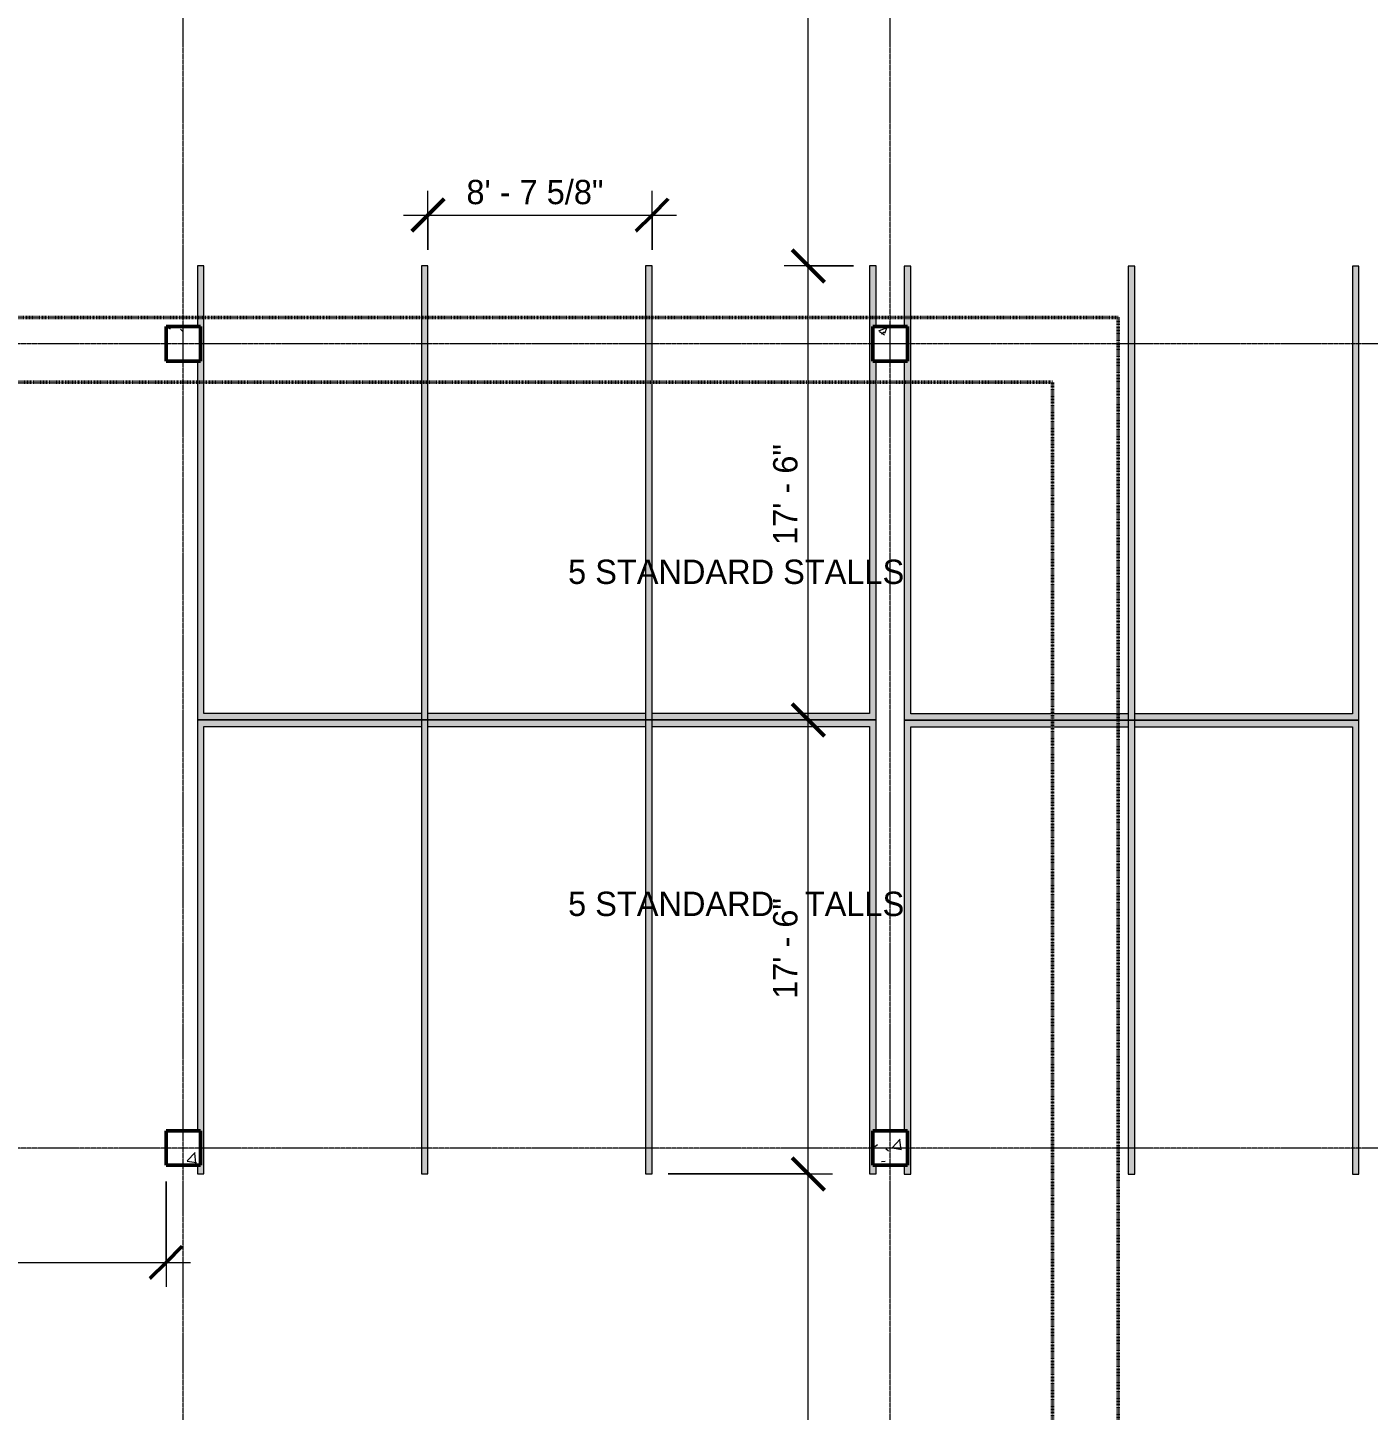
# Model space of a CAD drawing. Header units: metres. Extents: x -4294 to -464, y 9706 to 12475.
# Drawn here: x -2572 to -1952, y 10346 to 10985 of the extents above; entities that cross this region are included whole.
import ezdxf

# ---------------------------------------------------------------- set-up
doc = ezdxf.new("R2010")
doc.units = ezdxf.units.M
doc.linetypes.add('Dash 1_16_', pattern=[0.125, 0.0625, -0.0625])
doc.linetypes.add('Grid Line 1_2_', pattern=[0.875, 0.5, -0.125, 0.125, -0.125])
for name, color, linetype, lineweight in [('0-1', 7, 'Continuous', 5), ('0-3', 7, 'Continuous', 9), ('A-ANNO-DIMS', 211, 'Continuous', 9), ('A-ANNO-DIMS-120', 211, 'Continuous', 9), ('A-GENM', 5, 'Continuous', 9), ('C-PROP-LINE-2', 91, 'Dash 1_16_', 50), ('G-ANNO-TEXT-1', 147, 'Continuous', 20), ('S-COLS', 52, 'Continuous', 9), ('S-COLS-1', 250, 'Continuous', 50), ('S-GRID-1', 1, 'Grid Line 1_2_', 9)]:
    doc.layers.add(name, color=color, linetype=linetype, lineweight=lineweight)
doc.styles.add('Century Gothic', font='ufonts.com_century-gothic.ttf', dxfattribs={"height": 11.25})
doc.dimstyles.new('OD__1_8__Tol__', dxfattribs={"dimscale": 12, "dimtxt": 11.746893, "dimasz": 1.25, "dimexe": 0.9375, "dimexo": 0.625, "dimgap": 0.15625, "dimtad": 1, "dimdec": 3, "dimrnd": 0.125, "dimzin": 3, "dimdsep": 46, "dimlunit": 4, "dimtxsty": 'Century Gothic', "dimblk1": 'OBLIQUE', "dimblk2": 'OBLIQUE', "dimsah": 1, "dimcen": 0.09, "dimdle": 0.9375, "dimazin": 0, "dimtfac": 1, "dimtdec": 4, "dimtix": 1, "dimtmove": 0, "dimatfit": 3, "dimfxl": 1, "dimtvp": 1, "dimtfill": 1, "dimfrac": 2, "dimtolj": 1, "dimtzin": 0, "dimarcsym": 2})

# ---------------------------------------------------------------- blocks, each defined once
blk = doc.blocks.new('Concrete-Rectangular-Column - ONE-V16-FLOOR PLAN - BASEMENT')
at = {"layer": 'S-COLS'}
h = blk.add_hatch(dxfattribs=at)
h.set_pattern_fill('FP_19', color=256, style=0, pattern_type=2)
h.set_pattern_definition([(50, (2173.324, -10839.19), (34.4287, -3.01202), [3.6, -39.6]), (355, (2173.324, -10839.19), (-6.6596, 36.10481), [2.88, -31.68]), (100.451, (2176.193, -10839.44), (27.76876, 33.0931), [3.06, -33.655]), (46.184, (2173.324, -10829.59), (51.22752, -7.94535), [5.4, -59.4]), (96.636, (2177.593, -10830.25), (44.86319, 46.7577), [4.589, -50.482]), (351.184, (2173.324, -10829.59), (44.86417, 46.75745), [4.32, -47.52]), (21, (2178.124, -10831.99), (28.65176, -19.325734), [3.6, -39.6]), (326, (2178.124, -10831.99), (11.67934, 34.80662), [2.88, -31.68]), (71.451, (2180.51, -10833.6), (40.33096, 15.48132), [3.06, -33.655]), (37.5, (2173.324, -10839.189), (0.583112, 15.978979), [1.584, -29.712, 1.584, -30.576, -31.8]), (37.5, (2173.324, -10839.189), (0.583112, 15.978979), [-63.456, 1.584, -30.216]), (7.5, (2173.324, -10839.189), (12.62689, 18.932107), [1.584, -16.752, 1.584, -28.992, -12.12]), (7.5, (2173.324, -10839.189), (12.62689, 18.932107), [-48.912, 1.584, -10.536]), (327.5, (2162.62, -10839.189), (25.622992, -1.0828), [1.584, -10.416, 1.584, -35.856, -49.68]), (327.5, (2162.62, -10839.189), (25.622992, -1.0828), [-49.44, 1.584, -48.096]), (317.5, (2157.82, -10839.19), (27.99243, 4.80496), [1.584, -14.016, 1.584, -23.28, -35.28]), (317.5, (2157.82, -10839.19), (27.99243, 4.80496), [-40.464, 1.584, -33.696])])
h.paths.add_polyline_path([(8, -8), (8, 8), (-8, 8), (-8, -8), (7.14, -8)], flags=0)
at = {"layer": 'S-COLS-1'}
for p, q in [((8, 8), (-8, 8)), ((-8, 8), (-8, -8)), ((8, -8), (8, 8)), ((-8, -8), (8, -8))]:
    blk.add_line(p, q, dxfattribs=at)
blk = doc.blocks.new('Concrete-Rectangular-Column - ONE-V17-FLOOR PLAN - BASEMENT')
at = {"layer": 'S-COLS'}
h = blk.add_hatch(dxfattribs=at)
h.set_pattern_fill('FP_20', color=256, style=0, pattern_type=2)
h.set_pattern_definition([(50, (2500.324, -10839.19), (34.4287, -3.01202), [3.6, -39.6]), (355, (2500.324, -10839.19), (-6.6596, 36.10481), [2.88, -31.68]), (100.451, (2503.193, -10839.44), (27.76876, 33.0931), [3.06, -33.655]), (46.184, (2500.324, -10829.59), (51.22752, -7.94535), [5.4, -59.4]), (96.636, (2504.593, -10830.25), (44.86319, 46.7577), [4.589, -50.482]), (351.184, (2500.324, -10829.59), (44.86417, 46.75745), [4.32, -47.52]), (21, (2505.124, -10831.99), (28.65176, -19.325734), [3.6, -39.6]), (326, (2505.124, -10831.99), (11.67934, 34.80662), [2.88, -31.68]), (71.451, (2507.51, -10833.6), (40.33096, 15.48132), [3.06, -33.655]), (37.5, (2500.324, -10839.189), (0.583112, 15.978979), [1.584, -29.712, 1.584, -30.576, -31.8]), (37.5, (2500.324, -10839.189), (0.583112, 15.978979), [-63.456, 1.584, -30.216]), (7.5, (2500.324, -10839.189), (12.62689, 18.932107), [1.584, -16.752, 1.584, -28.992, -12.12]), (7.5, (2500.324, -10839.189), (12.62689, 18.932107), [-48.912, 1.584, -10.536]), (327.5, (2489.62, -10839.189), (25.622992, -1.0828), [1.584, -10.416, 1.584, -35.856, -49.68]), (327.5, (2489.62, -10839.189), (25.622992, -1.0828), [-49.44, 1.584, -48.096]), (317.5, (2484.82, -10839.19), (27.99243, 4.80496), [1.584, -14.016, 1.584, -23.28, -35.28]), (317.5, (2484.82, -10839.19), (27.99243, 4.80496), [-40.464, 1.584, -33.696])])
h.paths.add_polyline_path([(8, -8), (8, 8), (-8, 8), (-8, -8), (7.14, -8)], flags=0)
at = {"layer": 'S-COLS-1'}
for p, q in [((8, 8), (-8, 8)), ((-8, 8), (-8, -8)), ((8, -8), (8, 8)), ((-8, -8), (8, -8))]:
    blk.add_line(p, q, dxfattribs=at)
blk = doc.blocks.new('Concrete-Rectangular-Column - ONE-V19-FLOOR PLAN - BASEMENT')
at = {"layer": 'S-COLS'}
h = blk.add_hatch(dxfattribs=at)
h.set_pattern_fill('FP_22', color=256, style=0, pattern_type=2)
h.set_pattern_definition([(50, (2173.324, -10467.19), (34.4287, -3.01202), [3.6, -39.6]), (355, (2173.324, -10467.19), (-6.6596, 36.10481), [2.88, -31.68]), (100.451, (2176.193, -10467.44), (27.76876, 33.0931), [3.06, -33.655]), (46.184, (2173.324, -10457.59), (51.22752, -7.94535), [5.4, -59.4]), (96.636, (2177.593, -10458.25), (44.86319, 46.7577), [4.589, -50.482]), (351.184, (2173.324, -10457.59), (44.86417, 46.75745), [4.32, -47.52]), (21, (2178.124, -10459.99), (28.65176, -19.325734), [3.6, -39.6]), (326, (2178.124, -10459.99), (11.67934, 34.80662), [2.88, -31.68]), (71.451, (2180.51, -10461.6), (40.33096, 15.48132), [3.06, -33.655]), (37.5, (2173.324, -10467.189), (0.583112, 15.978979), [1.584, -29.712, 1.584, -30.576, -31.8]), (37.5, (2173.324, -10467.189), (0.583112, 15.978979), [-63.456, 1.584, -30.216]), (7.5, (2173.324, -10467.189), (12.62689, 18.932107), [1.584, -16.752, 1.584, -28.992, -12.12]), (7.5, (2173.324, -10467.189), (12.62689, 18.932107), [-48.912, 1.584, -10.536]), (327.5, (2162.62, -10467.189), (25.622992, -1.0828), [1.584, -10.416, 1.584, -35.856, -49.68]), (327.5, (2162.62, -10467.189), (25.622992, -1.0828), [-49.44, 1.584, -48.096]), (317.5, (2157.82, -10467.19), (27.99243, 4.80496), [1.584, -14.016, 1.584, -23.28, -35.28]), (317.5, (2157.82, -10467.19), (27.99243, 4.80496), [-40.464, 1.584, -33.696])])
h.paths.add_polyline_path([(8, -8), (8, 8), (-8, 8), (-8, -8), (6.56, -8)], flags=0)
at = {"layer": 'S-COLS-1'}
for p, q in [((8, 8), (-8, 8)), ((-8, 8), (-8, -8)), ((8, -8), (8, 8)), ((-8, -8), (8, -8))]:
    blk.add_line(p, q, dxfattribs=at)
blk = doc.blocks.new('Concrete-Rectangular-Column - ONE-V20-FLOOR PLAN - BASEMENT')
at = {"layer": 'S-COLS'}
h = blk.add_hatch(dxfattribs=at)
h.set_pattern_fill('FP_23', color=256, style=0, pattern_type=2)
h.set_pattern_definition([(50, (2500.324, -10467.19), (34.4287, -3.01202), [3.6, -39.6]), (355, (2500.324, -10467.19), (-6.6596, 36.10481), [2.88, -31.68]), (100.451, (2503.193, -10467.44), (27.76876, 33.0931), [3.06, -33.655]), (46.184, (2500.324, -10457.59), (51.22752, -7.94535), [5.4, -59.4]), (96.636, (2504.593, -10458.25), (44.86319, 46.7577), [4.589, -50.482]), (351.184, (2500.324, -10457.59), (44.86417, 46.75745), [4.32, -47.52]), (21, (2505.124, -10459.99), (28.65176, -19.325734), [3.6, -39.6]), (326, (2505.124, -10459.99), (11.67934, 34.80662), [2.88, -31.68]), (71.451, (2507.51, -10461.6), (40.33096, 15.48132), [3.06, -33.655]), (37.5, (2500.324, -10467.189), (0.583112, 15.978979), [1.584, -29.712, 1.584, -30.576, -31.8]), (37.5, (2500.324, -10467.189), (0.583112, 15.978979), [-63.456, 1.584, -30.216]), (7.5, (2500.324, -10467.189), (12.62689, 18.932107), [1.584, -16.752, 1.584, -28.992, -12.12]), (7.5, (2500.324, -10467.189), (12.62689, 18.932107), [-48.912, 1.584, -10.536]), (327.5, (2489.62, -10467.189), (25.622992, -1.0828), [1.584, -10.416, 1.584, -35.856, -49.68]), (327.5, (2489.62, -10467.189), (25.622992, -1.0828), [-49.44, 1.584, -48.096]), (317.5, (2484.82, -10467.19), (27.99243, 4.80496), [1.584, -14.016, 1.584, -23.28, -35.28]), (317.5, (2484.82, -10467.19), (27.99243, 4.80496), [-40.464, 1.584, -33.696])])
h.paths.add_polyline_path([(8, -8), (8, 8), (-8, 8), (-8, -8), (6.56, -8)], flags=0)
at = {"layer": 'S-COLS-1'}
for p, q in [((8, 8), (-8, 8)), ((-8, 8), (-8, -8)), ((8, -8), (8, 8)), ((-8, -8), (8, -8))]:
    blk.add_line(p, q, dxfattribs=at)
blk = doc.blocks.new('CTR - 1st Phase - Shell_rvt-1-FLOOR PLAN - BASEMENT')
at = {"layer": 'S-GRID-1'}
for p, q in [((-2500.32, 9836.18), (-2500.32, 12413.74)), ((-2173.32, 9836.18), (-2173.32, 12413.74)), ((-464.45, 10839.19), (-4232.19, 10839.19)), ((-464.45, 10467.19), (-4232.19, 10467.19))]:
    blk.add_line(p, q, dxfattribs=at)
at = {"layer": '0-3'}
for name, p in [('Concrete-Rectangular-Column - ONE-V17-FLOOR PLAN - BASEMENT', (-2500.32, 10839.19)), ('Concrete-Rectangular-Column - ONE-V16-FLOOR PLAN - BASEMENT', (-2173.32, 10839.19)), ('Concrete-Rectangular-Column - ONE-V20-FLOOR PLAN - BASEMENT', (-2500.32, 10467.19)), ('Concrete-Rectangular-Column - ONE-V19-FLOOR PLAN - BASEMENT', (-2173.32, 10467.19))]:
    blk.add_blockref(name, p, dxfattribs=at)
blk = doc.blocks.new('Parking_Stall_Multiple - STANDARD-V30-FLOOR PLAN - BASEMENT')
at = {"layer": 'A-GENM'}
h = blk.add_hatch(color=256, dxfattribs=at)
h.paths.add_polyline_path([(0, 207.34), (210, 207.34), (210, 210.34), (106.5, 208.84), (3, 210.34)], flags=0)
h.paths.add_polyline_path([(0, 207.34), (0.08, 210.25), (0, 210.34)], flags=0)
h.paths.add_polyline_path([(0, 311), (0, 210.34), (3, 210.34), (3, 311), (210, 311), (210, 314), (182, 314), (182, 312.5), (166, 312.5), (166, 314), (0, 314)], flags=0)
h = blk.add_hatch(color=256, dxfattribs=at)
h.paths.add_polyline_path([(0, 103.67), (210, 103.67), (210, 106.67), (106.5, 105.17), (3, 106.67)], flags=0)
h.paths.add_polyline_path([(0, 106.67), (0, 103.67), (0.08, 106.58)], flags=0)
h.paths.add_polyline_path([(3, 210.34), (106.5, 208.84), (210, 210.34), (37.45, 210.34)], flags=0)
h.paths.add_polyline_path([(0, 207.34), (3, 210.34), (0, 210.34), (0.08, 210.25)], flags=0)
h.paths.add_polyline_path([(0, 207.29), (0, 106.67), (3, 106.67), (3, 207.34), (0, 207.34)], flags=0)
h = blk.add_hatch(color=256, dxfattribs=at)
h.paths.add_polyline_path([(3, 106.67), (106.5, 105.17), (210, 106.67), (37.45, 106.67)], flags=0)
h.paths.add_polyline_path([(0, 103.67), (3, 106.67), (0, 106.67), (0.08, 106.58)], flags=0)
h.paths.add_polyline_path([(0, 0), (166, 0), (166, 1.5), (182, 1.5), (182, 0), (210, 0), (210, 3), (3, 3), (3, 103.67), (0, 103.62), (0, 3)], flags=0)
for p, q in [((166, 314), (0, 314)), ((0, 314), (0, 207.34)), ((210, 314), (182, 314)), ((210, 311), (210, 314)), ((3, 210.34), (3, 311)), ((3, 311), (210, 311)), ((210, 210.34), (0, 210.34)), ((0, 210.34), (0, 103.67)), ((0, 207.34), (210, 207.34)), ((210, 210.34), (3, 210.34)), ((3, 106.67), (3, 207.34)), ((3, 207.34), (210, 207.34)), ((210, 207.34), (210, 210.34)), ((210, 207.34), (210, 210.34)), ((210, 106.67), (0, 106.67)), ((0, 106.67), (0, 0)), ((0, 103.67), (210, 103.67)), ((210, 106.67), (3, 106.67)), ((3, 3), (3, 103.67)), ((3, 103.67), (210, 103.67)), ((210, 103.67), (210, 106.67)), ((210, 103.67), (210, 106.67)), ((210, 3), (3, 3)), ((210, 0), (210, 3)), ((0, 0), (166, 0)), ((182, 0), (210, 0))]:
    blk.add_line(p, q, dxfattribs=at)
blk = doc.blocks.new('Parking_Stall_Multiple - STANDARD-1982617-FLOOR PLAN - BASEMENT')
at = {"layer": 'A-GENM'}
h = blk.add_hatch(color=256, dxfattribs=at)
h.paths.add_polyline_path([(210, -106.67), (106.5, -105.17), (3, -106.67), (128.62, -106.67)], flags=0)
h.paths.add_polyline_path([(0, -103.67), (0.08, -106.58), (0, -106.67), (3, -106.67), (1.5, -105.17)], flags=0)
h.paths.add_polyline_path([(210, -3), (210, 0), (206, 0), (206, -1.5), (190, -1.5), (190, 0), (0, 0), (0, -103.67), (3, -103.67), (3, -3), (128.62, -3)], flags=0)
h = blk.add_hatch(color=256, dxfattribs=at)
h.paths.add_polyline_path([(210, -210.34), (106.5, -208.84), (3, -210.34), (128.62, -210.34)], flags=0)
h.paths.add_polyline_path([(210, -106.67), (210, -103.67), (0, -103.67), (3, -106.67), (106.5, -105.17), (128.62, -105.49)], flags=0)
h.paths.add_polyline_path([(3, -210.34), (0, -207.34), (0.08, -210.25), (0, -210.34)], flags=0)
h.paths.add_polyline_path([(0, -106.67), (0.08, -106.58), (0, -103.67)], flags=0)
h.paths.add_polyline_path([(3, -174.91), (3, -106.67), (0, -106.67), (0, -207.34), (3, -207.34)], flags=0)
h = blk.add_hatch(color=256, dxfattribs=at)
h.paths.add_polyline_path([(3, -210.34), (106.5, -208.84), (210, -210.34), (210, -207.34), (0, -207.34)], flags=0)
h.paths.add_polyline_path([(0, -210.34), (0.08, -210.25), (0, -207.34)], flags=0)
h.paths.add_polyline_path([(210, -312.5), (210, -311), (3, -311), (3, -210.34), (0, -210.34), (0, -314), (190, -314), (190, -312.5), (206, -312.5), (206, -314), (210, -314)], flags=0)
for p, q in [((190, 0), (0, 0)), ((0, 0), (0, -106.67)), ((210, 0), (206, 0)), ((210, -3), (210, 0)), ((3, -103.67), (3, -3)), ((3, -3), (210, -3)), ((210, -103.67), (0, -103.67)), ((0, -103.67), (0, -210.34)), ((0, -106.67), (210, -106.67)), ((210, -103.67), (3, -103.67)), ((3, -207.34), (3, -106.67)), ((3, -106.67), (210, -106.67)), ((210, -106.67), (210, -103.67)), ((210, -106.67), (210, -103.67)), ((210, -207.34), (0, -207.34)), ((0, -207.34), (0, -314)), ((0, -210.34), (210, -210.34)), ((210, -207.34), (3, -207.34)), ((3, -311), (3, -210.34)), ((3, -210.34), (210, -210.34)), ((210, -210.34), (210, -207.34)), ((210, -210.34), (210, -207.34)), ((210, -311), (3, -311)), ((210, -314), (210, -311)), ((0, -314), (190, -314)), ((206, -314), (210, -314))]:
    blk.add_line(p, q, dxfattribs=at)
blk = doc.blocks.new('Parking_Stall_Multiple - STANDARD-1983040-FLOOR PLAN - BASEMENT')
at = {"layer": 'A-GENM'}
h = blk.add_hatch(color=256, dxfattribs=at)
h.paths.add_polyline_path([(210, -106.67), (106.5, -105.17), (3, -106.67), (128.49, -106.67)], flags=0)
h.paths.add_polyline_path([(0, -103.67), (0.08, -106.58), (0, -106.67), (3, -106.67), (1.5, -105.17)], flags=0)
h.paths.add_polyline_path([(210, 0), (0, 0), (0, -103.67), (3, -103.67), (3, -3), (210, -3)], flags=0)
h = blk.add_hatch(color=256, dxfattribs=at)
h.paths.add_polyline_path([(3, -106.67), (106.5, -105.17), (210, -106.67), (210, -103.67), (0, -103.67)], flags=0)
h.paths.add_polyline_path([(0, -106.67), (0.08, -106.58), (0, -103.67)], flags=0)
h.paths.add_polyline_path([(210, -210.34), (210, -207.34), (3, -207.34), (3, -106.67), (0, -106.67), (0, -210.34), (189.87, -210.34), (189.87, -208.84), (205.87, -208.84), (205.87, -210.34)], flags=0)
for p, q in [((210, 0), (0, 0)), ((0, 0), (0, -106.67)), ((210, -3), (210, 0)), ((3, -103.67), (3, -3)), ((3, -3), (210, -3)), ((210, -103.67), (0, -103.67)), ((0, -103.67), (0, -210.34)), ((0, -106.67), (210, -106.67)), ((210, -103.67), (3, -103.67)), ((3, -207.34), (3, -106.67)), ((3, -106.67), (210, -106.67)), ((210, -106.67), (210, -103.67)), ((210, -106.67), (210, -103.67)), ((0, -210.34), (189.87, -210.34)), ((210, -207.34), (3, -207.34)), ((205.87, -210.34), (210, -210.34)), ((210, -210.34), (210, -207.34))]:
    blk.add_line(p, q, dxfattribs=at)
blk = doc.blocks.new('Parking_Stall_Multiple - STANDARD-V35-FLOOR PLAN - BASEMENT')
at = {"layer": 'A-GENM'}
h = blk.add_hatch(color=256, dxfattribs=at)
h.paths.add_polyline_path([(0, 103.67), (210, 103.67), (210, 106.67), (106.5, 105.17), (3, 106.67)], flags=0)
h.paths.add_polyline_path([(0, 106.67), (0, 103.67), (0.08, 106.58)], flags=0)
h.paths.add_polyline_path([(0, 170.18), (0, 106.67), (3, 106.67), (3, 207.34), (210, 207.34), (210, 210.34), (182.13, 210.34), (182.13, 208.84), (166.13, 208.84), (166.13, 210.34), (0, 210.34), (0, 207.34)], flags=0)
h = blk.add_hatch(color=256, dxfattribs=at)
h.paths.add_polyline_path([(3, 106.67), (106.5, 105.17), (210, 106.67), (37.58, 106.67)], flags=0)
h.paths.add_polyline_path([(0, 103.67), (3, 106.67), (0, 106.67), (0.08, 106.58)], flags=0)
h.paths.add_polyline_path([(0, 59.92), (0, 0), (210, 0), (210, 3), (3, 3), (3, 103.67), (0, 103.62)], flags=0)
for p, q in [((166.13, 210.34), (0, 210.34)), ((0, 210.34), (0, 103.67)), ((3, 106.67), (3, 207.34)), ((3, 207.34), (210, 207.34)), ((210, 210.34), (182.13, 210.34)), ((210, 207.34), (210, 210.34)), ((210, 106.67), (0, 106.67)), ((0, 106.67), (0, 0)), ((0, 103.67), (210, 103.67)), ((210, 106.67), (3, 106.67)), ((3, 3), (3, 103.67)), ((3, 103.67), (210, 103.67)), ((210, 103.67), (210, 106.67)), ((210, 103.67), (210, 106.67)), ((210, 3), (3, 3)), ((210, 0), (210, 3)), ((0, 0), (210, 0))]:
    blk.add_line(p, q, dxfattribs=at)
blk = doc.blocks.new('Family - ___-1870007-FLOOR PLAN - BASEMENT')
at = {"layer": 'C-PROP-LINE-2'}
for p, q in [((-2067.92, 10851.39), (-3400.05, 10851.39)), ((-2067.92, 9980.19), (-2067.92, 10851.39))]:
    blk.add_line(p, q, dxfattribs=at)
blk = doc.blocks.new('Family - ___-1870574-FLOOR PLAN - BASEMENT')
at = {"layer": 'C-PROP-LINE-2'}
for p, q in [((-2098.26, 10821.49), (-3401.05, 10821.49)), ((-2098.26, 10010.09), (-2098.26, 10821.49))]:
    blk.add_line(p, q, dxfattribs=at)
blk = doc.blocks.new('DIMBLOCK28-FLOOR PLAN - BASEMENT')
at = {"layer": 'A-ANNO-DIMS-120', "lineweight": 50}
for p, q in [((-2211.18, 10455.19), (-2218.68, 10462.69)), ((-2211.18, 10455.19), (-2203.68, 10447.69)), ((-2211.18, 10179.19), (-2218.68, 10186.69)), ((-2211.18, 10179.19), (-2203.68, 10171.69))]:
    blk.add_line(p, q, dxfattribs=at)
at = {"layer": 'A-ANNO-DIMS-120'}
for p, q in [((-2275.99, 10455.19), (-2199.93, 10455.19)), ((-2211.18, 10455.19), (-2275.99, 10455.19)), ((-2211.18, 10179.19), (-2211.18, 10455.19)), ((-2275.99, 10179.19), (-2199.93, 10179.19)), ((-2211.18, 10179.19), (-2275.99, 10179.19))]:
    blk.add_line(p, q, dxfattribs=at)
at = {"layer": 'A-ANNO-DIMS-120', "color": 0, "insert": (-2227.47, 10293.14), "char_height": 11.25, "width": 57.7276, "attachment_point": 1, "rotation": 90, "line_spacing_factor": 0.984502, "style": 'Century Gothic', "bg_fill": 3, "box_fill_scale": 1.25, "bg_fill_color": 256, "bg_fill_true_color": 13158600, "bg_fill_transparency": 0}
blk.add_mtext('23\' - 0"', dxfattribs=at)
blk = doc.blocks.new('_Oblique')
at = {"color": 0, "linetype": 'ByBlock', "lineweight": -2}
blk.add_line((-0.5, -0.5), (0.5, 0.5), dxfattribs=at)
blk = doc.blocks.new('DIMBLOCK29-FLOOR PLAN - BASEMENT')
at = {"layer": 'A-ANNO-DIMS-120', "lineweight": 50}
for p, q in [((-2211.18, 10665.19), (-2218.68, 10672.69)), ((-2211.18, 10665.19), (-2203.68, 10657.69)), ((-2211.18, 10455.19), (-2218.68, 10462.69)), ((-2211.18, 10455.19), (-2203.68, 10447.69))]:
    blk.add_line(p, q, dxfattribs=at)
at = {"layer": 'A-ANNO-DIMS-120'}
for p, q in [((-2214.28, 10665.19), (-2199.93, 10665.19)), ((-2211.18, 10665.19), (-2214.28, 10665.19)), ((-2211.18, 10455.19), (-2211.18, 10665.19)), ((-2275.99, 10455.19), (-2199.93, 10455.19)), ((-2211.18, 10455.19), (-2275.99, 10455.19))]:
    blk.add_line(p, q, dxfattribs=at)
at = {"layer": 'A-ANNO-DIMS-120', "color": 0, "insert": (-2227.47, 10536.14), "char_height": 11.25, "width": 57.7276, "attachment_point": 1, "rotation": 90, "line_spacing_factor": 0.984502, "style": 'Century Gothic', "bg_fill": 3, "box_fill_scale": 1.25, "bg_fill_color": 256, "bg_fill_true_color": 13158600, "bg_fill_transparency": 0}
blk.add_mtext('17\' - 6"', dxfattribs=at)
blk = doc.blocks.new('DIMBLOCK30-FLOOR PLAN - BASEMENT')
at = {"layer": 'A-ANNO-DIMS-120', "lineweight": 50}
for p, q in [((-2211.18, 10875.19), (-2218.68, 10882.69)), ((-2211.18, 10875.19), (-2203.68, 10867.69)), ((-2211.18, 10665.19), (-2218.68, 10672.69)), ((-2211.18, 10665.19), (-2203.68, 10657.69))]:
    blk.add_line(p, q, dxfattribs=at)
at = {"layer": 'A-ANNO-DIMS-120'}
for p, q in [((-2190.32, 10875.19), (-2222.43, 10875.19)), ((-2211.18, 10665.19), (-2211.18, 10875.19)), ((-2211.18, 10875.19), (-2190.32, 10875.19)), ((-2214.28, 10665.19), (-2199.93, 10665.19)), ((-2211.18, 10665.19), (-2214.28, 10665.19))]:
    blk.add_line(p, q, dxfattribs=at)
at = {"layer": 'A-ANNO-DIMS-120', "color": 0, "insert": (-2227.47, 10746.14), "char_height": 11.25, "width": 57.7276, "attachment_point": 1, "rotation": 90, "line_spacing_factor": 0.984502, "style": 'Century Gothic', "bg_fill": 3, "box_fill_scale": 1.25, "bg_fill_color": 256, "bg_fill_true_color": 13158600, "bg_fill_transparency": 0}
blk.add_mtext('17\' - 6"', dxfattribs=at)
blk = doc.blocks.new('DIMBLOCK31-FLOOR PLAN - BASEMENT')
at = {"layer": 'A-ANNO-DIMS-120', "lineweight": 50}
for p, q in [((-2211.18, 11151.19), (-2218.68, 11158.69)), ((-2211.18, 11151.19), (-2203.68, 11143.69)), ((-2211.18, 10875.19), (-2218.68, 10882.69)), ((-2211.18, 10875.19), (-2203.68, 10867.69))]:
    blk.add_line(p, q, dxfattribs=at)
at = {"layer": 'A-ANNO-DIMS-120'}
for p, q in [((-2190.32, 11151.19), (-2222.43, 11151.19)), ((-2211.18, 10875.19), (-2211.18, 11151.19)), ((-2211.18, 11151.19), (-2190.32, 11151.19)), ((-2190.32, 10875.19), (-2222.43, 10875.19)), ((-2211.18, 10875.19), (-2190.32, 10875.19))]:
    blk.add_line(p, q, dxfattribs=at)
at = {"layer": 'A-ANNO-DIMS-120', "color": 0, "insert": (-2227.47, 10989.14), "char_height": 11.25, "width": 57.7276, "attachment_point": 1, "rotation": 90, "line_spacing_factor": 0.984502, "style": 'Century Gothic', "bg_fill": 3, "box_fill_scale": 1.25, "bg_fill_color": 256, "bg_fill_true_color": 13158600, "bg_fill_transparency": 0}
blk.add_mtext('23\' - 0"', dxfattribs=at)
blk = doc.blocks.new('DIMBLOCK38-FLOOR PLAN - BASEMENT')
at = {"layer": 'A-ANNO-DIMS-120'}
for p, q in [((-2387.16, 10882.69), (-2387.16, 10909.99)), ((-2283.49, 10882.69), (-2283.49, 10909.99)), ((-2398.41, 10898.74), (-2272.24, 10898.74)), ((-2387.16, 10898.74), (-2387.16, 10882.69)), ((-2283.49, 10898.74), (-2283.49, 10882.69))]:
    blk.add_line(p, q, dxfattribs=at)
at = {"layer": 'A-ANNO-DIMS-120', "lineweight": 50}
for p, q in [((-2387.16, 10898.74), (-2379.66, 10906.24)), ((-2283.49, 10898.74), (-2275.99, 10906.24)), ((-2387.16, 10898.74), (-2394.66, 10891.24)), ((-2283.49, 10898.74), (-2290.99, 10891.24))]:
    blk.add_line(p, q, dxfattribs=at)
at = {"layer": 'A-ANNO-DIMS-120', "color": 0, "insert": (-2369.35, 10915.03), "char_height": 11.25, "width": 81.6689, "attachment_point": 1, "line_spacing_factor": 0.984502, "style": 'Century Gothic', "bg_fill": 3, "box_fill_scale": 1.25, "bg_fill_color": 256, "bg_fill_true_color": 13158600, "bg_fill_transparency": 0}
blk.add_mtext('8\' - 7 5/8"', dxfattribs=at)
blk = doc.blocks.new('DIMBLOCK42-FLOOR PLAN - BASEMENT')
at = {"layer": 'A-ANNO-DIMS-120'}
for p, q in [((-2819.32, 10451.69), (-2819.32, 10403.01)), ((-2819.32, 10414.26), (-2819.32, 10451.69)), ((-2508.32, 10451.69), (-2508.32, 10403.01)), ((-2508.32, 10414.26), (-2508.32, 10451.69)), ((-2830.57, 10414.26), (-2497.07, 10414.26))]:
    blk.add_line(p, q, dxfattribs=at)
at = {"layer": 'A-ANNO-DIMS-120', "lineweight": 50}
for p, q in [((-2819.32, 10414.26), (-2811.82, 10421.76)), ((-2508.32, 10414.26), (-2500.82, 10421.76)), ((-2819.32, 10414.26), (-2826.82, 10406.76)), ((-2508.32, 10414.26), (-2515.82, 10406.76))]:
    blk.add_line(p, q, dxfattribs=at)
at = {"layer": 'A-ANNO-DIMS-120', "color": 0, "insert": (-2692.26, 10430.56), "char_height": 11.25, "width": 68.2439, "attachment_point": 1, "line_spacing_factor": 0.984502, "style": 'Century Gothic', "bg_fill": 3, "box_fill_scale": 1.25, "bg_fill_color": 256, "bg_fill_true_color": 13158600, "bg_fill_transparency": 0}
blk.add_mtext('25\' - 11"', dxfattribs=at)

msp = doc.modelspace()

# ---------------------------------------------------------------- block references
at = {"layer": '0-1'}
msp.add_blockref('CTR - 1st Phase - Shell_rvt-1-FLOOR PLAN - BASEMENT', (0, 0), dxfattribs=at)
at = {"layer": 'A-GENM'}
for name, p, rotation in [('Parking_Stall_Multiple - STANDARD-V30-FLOOR PLAN - BASEMENT', (-2179.8198, 10665.1894), 89.99999999999953), ('Parking_Stall_Multiple - STANDARD-V35-FLOOR PLAN - BASEMENT', (-1956.4878, 10665.0644), 89.99999999999953), ('Parking_Stall_Multiple - STANDARD-1982617-FLOOR PLAN - BASEMENT', (-2179.8198, 10665.1894), 270.0000000000005), ('Parking_Stall_Multiple - STANDARD-1983040-FLOOR PLAN - BASEMENT', (-1956.4878, 10665.0644), 270.0000000000005)]:
    msp.add_blockref(name, p, dxfattribs=dict(at, rotation=rotation))
at = {"layer": 'C-PROP-LINE-2'}
for name in ['Family - ___-1870007-FLOOR PLAN - BASEMENT', 'Family - ___-1870574-FLOOR PLAN - BASEMENT']:
    msp.add_blockref(name, (0, 0), dxfattribs=at)

# ---------------------------------------------------------------- texts
at = {"layer": 'G-ANNO-TEXT-1', "char_height": 11.25, "width": 181.42125, "attachment_point": 1, "style": 'Century Gothic'}
for insert in [(-2322.3059, 10739.3642), (-2322.3059, 10585.7642)]:
    msp.add_mtext('5 STANDARD STALLS', dxfattribs=dict(at, insert=insert))

# ---------------------------------------------------------------- next in the draw order: dimensions: what is measured, and where the dimension line sits
at = {"layer": 'A-ANNO-DIMS'}
for base, p1, p2, override, picture, middle in [((-2283.4878, 10898.7365), (-2387.1558, 10875.1894), (-2283.4878, 10875.1894), {"dimpost": '<>', "dimfxl": 103.667969}, 'DIMBLOCK38-FLOOR PLAN - BASEMENT', (-2335.3218, 10907.1428)), ((-2508.3237, 10414.2643), (-2819.3237, 10459.1894), (-2508.3237, 10459.1894), {"dimpost": '<>', "dimfxl": 311}, 'DIMBLOCK42-FLOOR PLAN - BASEMENT', (-2663.8237, 10422.0473))]:
    dim = msp.add_linear_dim(base=base, p1=p1, p2=p2, dimstyle='OD__1_8__Tol__', override=override, dxfattribs=at)
    dim.commit()
    dim.dimension.update_dxf_attribs({"geometry": picture, "text_midpoint": middle})
dim = msp.add_linear_dim(base=(-2211.1757, 10455.1894), p1=(-2283.4878, 10179.1894), p2=(-2283.4878, 10455.1894), angle=90, dimstyle='OD__1_8__Tol__', override={"dimpost": '<>', "dimfxl": 276}, dxfattribs=at)
dim.commit()
dim.dimension.update_dxf_attribs({"geometry": 'DIMBLOCK28-FLOOR PLAN - BASEMENT', "text_midpoint": (-2218.9587, 10317.1894)})

# ---------------------------------------------------------------- next in the draw order: dimensions: what is measured, and where the dimension line sits
dim = msp.add_linear_dim(base=(-2211.1757, 10665.1894), p1=(-2283.4878, 10455.1894), p2=(-2221.7823, 10665.1894), angle=90, dimstyle='OD__1_8__Tol__', override={"dimpost": '<>', "dimfxl": 218.877967}, dxfattribs=at)
dim.commit()
dim.dimension.update_dxf_attribs({"geometry": 'DIMBLOCK29-FLOOR PLAN - BASEMENT', "text_midpoint": (-2218.9587, 10560.1894)})

# ---------------------------------------------------------------- next in the draw order: dimensions: what is measured, and where the dimension line sits
dim = msp.add_linear_dim(base=(-2211.1757, 10875.1894), p1=(-2221.7823, 10665.1894), p2=(-2182.8198, 10875.1894), angle=90, dimstyle='OD__1_8__Tol__', override={"dimpost": '<>', "dimfxl": 213.583887}, dxfattribs=at)
dim.commit()
dim.dimension.update_dxf_attribs({"geometry": 'DIMBLOCK30-FLOOR PLAN - BASEMENT', "text_midpoint": (-2218.9587, 10770.1894)})

# ---------------------------------------------------------------- next in the draw order: dimensions: what is measured, and where the dimension line sits
dim = msp.add_linear_dim(base=(-2211.1757, 11151.1894), p1=(-2182.8198, 10875.1894), p2=(-2182.8198, 11151.1894), angle=90, dimstyle='OD__1_8__Tol__', override={"dimpost": '<>', "dimfxl": 276}, dxfattribs=at)
dim.commit()
dim.dimension.update_dxf_attribs({"geometry": 'DIMBLOCK31-FLOOR PLAN - BASEMENT', "text_midpoint": (-2218.9587, 11013.1894)})

doc.saveas('drawing.dxf')
